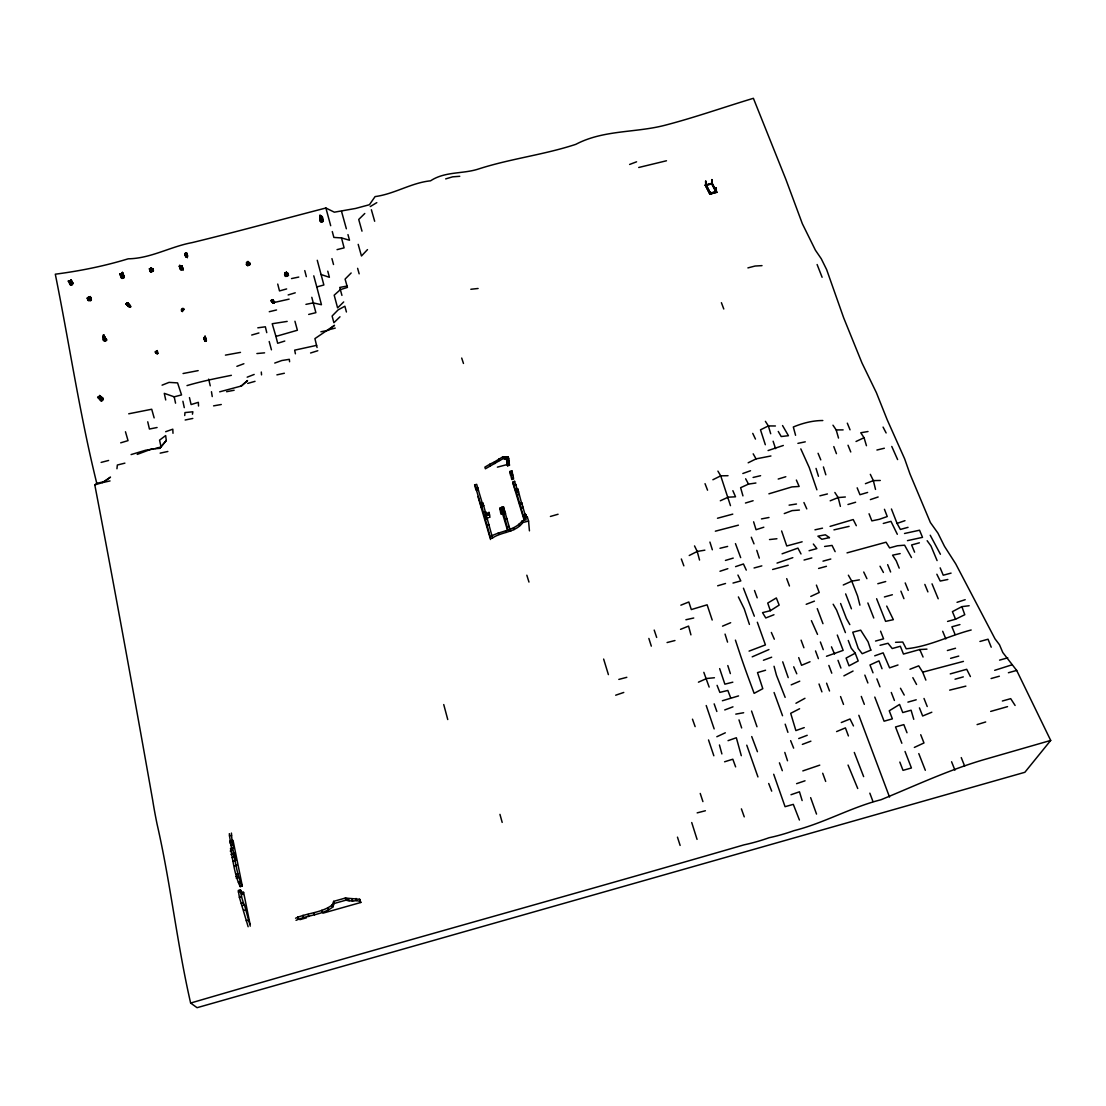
<?xml version="1.0" encoding="UTF-8"?>
<svg xmlns="http://www.w3.org/2000/svg" width="1106" height="1106" viewBox="0 0 1106 1106"><rect width="100%" height="100%" fill="white"/><g stroke="black" fill="none" stroke-linecap="round" stroke-linejoin="round"><path stroke-width="1.5" d="M103.522 340.275L103.135 336.528L104.6 338.242L103.522 340.275L103.535 334.883L106.646 340.109L105.015 341.035L103.522 340.275L103.535 334.883L105.623 338.865L103.577 335.104L104.033 339.556M232.675 848.067L230.56 848.661C233.214 861.201 234.513 874.846 240.209 886.639L242.311 886.058C236.656 874.252 235.329 860.606 232.675 848.067L233.698 847.39L232.122 842.385L231.417 833.067M90.098 300.694L90.111 299.767L88.273 300.514L87.208 298.136L90.125 297.625L91.328 298.855L91.01 300.39L90.098 300.694L88.757 297.68L88.591 296.767L90.125 297.625L90.222 296.602L91.328 298.855M91.01 300.39L89.351 299.049L90.222 296.602L90.969 298.261M149.974 271.136L150.734 268.647L152.918 268.661L153.43 270.583L151.01 271.965L150.748 267.846L150.167 269.325L149.448 268.717L149.974 271.136L150.748 267.846L151.273 269.767M182.283 308.505L183.997 309.583L182.283 310.551L182.421 311.629L183.416 308.754L181.301 309.597M156.54 351.031L156.471 352.538L155.49 351.404L155.794 353.008L157.163 350.63L155.794 353.008L155.227 351.888L156.61 351.929M322.371 217.592L321.279 216.887L322.178 222.085L321.39 222.099L321.431 216.237L322.44 216.997L322.828 221.684M127.024 304.786L126.789 303.21L127.024 304.786L126.084 304.053L127.024 304.786L127.522 302.74L130.01 305.422M184.716 415.538L184.965 412.579L192.873 411.791L192.43 414.211M203.877 337.703L204.845 337.759L204.209 339.321L204.223 337.371L205.744 339.279L204.845 337.759L203.988 338.035L204.651 339.749L205.509 337.579L206.435 340.607M287.27 275.836L286.634 273.555L284.726 274.717L284.906 272.864L288.445 275.339L285.099 276.127L284.601 274.44L286.523 272.878L287.781 272.961L288.445 275.339M116.946 468.75L117.347 465.018L124.895 463.151M286.025 273.403L286.343 272.076L286.731 276.348M320.726 221.822L321.431 216.237L320.021 215.269L320.173 221.006M186.458 257.021L184.743 254.09L185.214 255.002L184.951 253.537L185.214 255.002L186.679 253.011L185.836 254.477L185.476 253.412L186.803 256.993M183.264 309.473L182.283 310.551M183.14 270.334L181.619 266.214L181.094 268.468L182.172 268.786L181.771 265.91L181.813 270.058M247.592 265.73L247.965 261.5L248.38 265.537L248.712 264.182L249.444 265.081L250.039 264.375L249.486 262.689L246.569 262.385L246.707 265.15M182.725 310.468L183.9 309.044L182.919 310.136M182.932 268.357L181.771 265.91L181.094 268.468L182.241 268.717L181.619 266.214M89.351 299.049L89.793 297.431L89.005 300.652M205.937 338.726L205.066 336.183L204.209 339.321L204.845 337.759L206.214 340.662M272.85 303.003L271.191 300.929L271.952 301.509C273.818 297.818 271.067 300.735 273.942 303.099M88.273 300.514L87.208 298.136L88.121 298.357L88.591 296.767L89.323 298.426M241.467 892.888L243.583 892.293L243.085 893.897L240.417 889.86L238.288 890.454L239.38 897.312L248.145 926.745M230.56 848.661L231.61 847.984L229.937 841.307L232.467 840.408M525.447 517.622L525.198 518.313L523.636 514.871L525.53 514.373L527.092 517.802L527.355 517.11L525.447 517.622L526.11 519.806L522.295 520.829C514.331 531.046 500.506 530.645 490.138 536.714L481.055 503.631L482.949 503.119L492.543 537.931L490.649 538.442L490.138 536.714M296.035 920.344C307.717 914.952 322.026 915.16 332.754 907.086L332.27 904.957L333.666 901.349L345.335 898.058L359.657 899.261L360.819 902.482L322.952 913.169M332.754 907.086L334.15 903.491L333.666 901.349M124.301 277.329L122.393 272.449L121.563 274.482L119.849 273.956L121.383 278.09L123.319 278.27L124.218 276.624L122.393 272.449L123.941 277.841M710.066 191.891L710.121 193.661L716.412 192.043L716.19 187.868L715.941 191.919M100.577 400.524L102.374 400.51L103.148 398.34L99.581 395.575L99.651 397.234L102.056 398.354M121.107 275.836L119.849 273.97L122.407 273.694L124.176 277.012M87.955 299.781L88.383 298.966M71.931 284.85L72.733 282.86L70.936 279.859L70.065 281.311L71.931 284.85L69.941 284.505M181.605 311.104L182.974 309.473L182.379 308.685L183.416 308.754L181.356 310.772M150.734 268.647L152.379 269.823M99.651 397.234L99.581 395.575L102.761 398.257L97.632 397.303L100.425 397.718M121.383 273.749L121.563 274.482L122.407 273.694M205.066 336.183L204.817 337.054M130.978 306.597L127.522 302.74L127.605 304.122L126.789 303.21L127.605 304.122L128.047 303.058M272.781 299.712L273.832 301.8L272.256 299.671L272.491 300.804L271.343 300.251L271.952 301.509L271.827 300.03L272.491 300.804L271.191 300.929M180.181 269.062L179.822 265.44L182.172 268.786L181.343 269.56M96.775 483.363C79.729 414.446 69.36 343.828 55.3 274.191C79.978 270.998 104.254 266.104 128.185 258.818C150.734 258.486 170.283 246.638 192.126 242.615C236.947 231.762 281.422 219.5 325.883 208.011L334.344 212.186L355.593 208.453L369.432 204.721L375.086 196.591C394.455 194.034 411.197 182.808 430.552 180.817C445.386 171.043 463.193 174.25 479.188 168.776C510.986 158.587 544.166 154.771 575.825 144.333C603.558 129.748 635.065 132.955 664.665 125.337C694.637 117.582 723.794 107.213 753.393 98.31L785.924 179.518L802.348 223.73L815.426 250.219L821.246 258.721L826.638 269.601L843.643 317.754L861.989 362.989L876.394 392.685L887.233 419.865L904.667 458.879L909.934 473.866L930.395 522.544L937.929 533.133L944.483 546.323L955.708 563.839L995.013 638.853L999.478 644.729L1002.796 652.526L1016.677 670.416L1050.7 740.426L1024.861 772.292L197.075 1007.69L190.633 1003.045C177.043 943.916 170.656 883.404 157.107 824.288A103.328 17.06 76.5 0 1 152.669 800.136C134.047 694.9 114.9 589.775 94.798 484.884L96.775 483.363L104.434 481.58L110.503 477.128L102.264 482.658L94.798 484.884M155.117 448.58L161.047 446.948L159.568 440.147L165.679 435.557L166.259 440.547L159.734 448.345L151.55 449.05L137.241 454.4M159.734 448.345L166.259 440.547M183.071 308.311L182.435 309.832L183.416 308.754M102.374 400.51L99.443 397.275L100.01 396.667L103.245 399.211M88.121 298.357L89.365 298.122M367.496 249.61L361.455 255.998L358.192 244.357M351.155 272.988L345.086 279.099L347.436 287.408L340.372 289.634L334.192 295.191L337.593 307.897L343.69 301.952M492.543 537.931C502.096 531.571 515.479 532.636 522.82 522.557L528.557 521.023L527.355 517.11M364.786 213.486L358.717 219.472L361.994 231.168M339.984 316.786L333.888 322.731L332.104 316.012L338.132 309.874L344.865 306.224L346.427 311.989M240.721 386.367L247.55 380.561L241.564 385.953L219.665 391.828M70.355 281.422L68.378 281.09L70.355 281.422L70.936 279.859L72.858 283.744M320.892 331.786L328.206 330.321L334.537 325.302L314.92 338.616L317.076 347.519M514.567 481.4L517.774 490.884L517.553 488.714L515.673 489.211L515.894 491.382L512.7 481.898L514.732 481.29M489.516 514.138L487.829 515.285L487.317 513.557L489.004 512.396L489.958 517.304M494.437 461.921L502.732 456.889L507.944 456.806L508.691 458.326L509.437 465.308L507.599 465.806L506.092 457.29L506.589 458.949L503.23 458.548L485.382 468.792L484.884 467.133L489.737 464.271L494.437 461.921L494.935 463.566M295.579 918.215C307.247 912.823 321.556 913.044 332.27 904.957M770.37 610.706L779.149 605.106L776.343 597.959L767.73 603.06L770.37 610.706L762.546 612.627L765.767 617.964L773.965 614.742M321.099 221.006L322.551 220.592L321.473 219.887L321.279 216.887M370.261 206.559L376.8 202.633M500.589 512.59L500.023 508.055L503.41 506.7L510.308 530.631M501.488 507.225L502.622 513.917L501.115 514.318L500.548 509.797L503.935 508.442M795.947 703.264L804.961 698.301M204.651 339.749L205.066 338.284L206.283 340.842M855.215 653.204L846.09 658.084L849.035 665.826L858.201 660.973L855.215 653.204L851.205 648.144L848.261 640.471M961.861 606.641L952.418 611.646L955.57 619.222L964.778 614.715L961.861 606.641L969.16 605.729M843.892 675.863L853.058 671.038M150.167 269.325L150.845 271.371L151.066 268.122M799.597 708.739L790.693 713.315L795.878 730.582L804.242 727.61M190.633 1003.045C374.782 949.114 559.843 898.321 744.103 844.832A44.309 9.36 -17.8 0 0 769.099 837.726A44.323 9.332 -17.9 0 0 794.039 830.647C823.984 823.085 851.095 807.311 880.984 799.749C914.607 785.965 947.413 770.509 982.418 760.098L1050.7 740.426M689.232 555.502L697.236 551.452L704.868 550.166M712.872 479.755L720.725 475.843L728.025 475.691M748.168 462.792L756.062 458.879L770.937 455.976M752.204 656.84L768.919 649.568M895.556 642.31L902.731 642.033L906.229 648.793C928.985 646.568 949.363 635.646 971.179 629.991M856.03 441.488L864.062 437.727L866.454 445.704M810.781 596.438L819.228 592.498L816.408 585.102M914.344 747.435L923.98 742.956L920.731 734.716M716.826 736.734L725.315 732.808M129.236 306.956C132.388 305.132 122.006 299.076 130.508 307.081M755.91 483.004L748.499 484.096L740.619 487.705L742.942 495.889M720.324 500.769L728.19 497.188L735.531 496.801L732.863 490.677M474.543 484.94L476.672 484.331L483.156 506.133M843.27 584.991L851.772 581.148L859.362 579.876M698.425 682.181L706.693 678.49L714.435 677.757M782.08 553.802L797.924 548.106L801.007 553.954M749.08 651.116L765.421 644.909L757.333 622.236M791.191 684.863L799.749 681.172M826.486 656.287L843.145 650.383L837.297 635.051M722.522 626.148L730.665 622.706M72.747 283.482L70.964 280.924L69.913 280.924M836.592 731.591L845.413 727.886L848.413 735.932M810.021 661.761L801.546 665.3L798.712 657.614M792.822 557.659L777.02 563.092M931.819 712.223L922.653 715.997L919.432 707.881M768.076 450.557L783.325 445.469M830.191 500.811L838.168 497.562L845.343 496.995M841.293 722.536L850.016 718.997L853.473 725.937M680.854 605.189L688.831 601.982L691.319 609.572L707.121 604.816L712.195 620.037M680.536 629.342L688.568 626.107L690.932 634.872M162.07 385.165L169.052 382.386L177.568 382.897L181.55 394.925L174.195 396.819L164.269 393.335L165.72 399.971M247.177 377.174L254.173 374.45M909.948 669.254L918.713 665.84L922.694 672.172L925.874 680.121M865.417 483.681L873.353 480.612L880.279 480.474M806.191 604.305L814.431 601.139M798.712 738.559L807.214 735.296M629.618 164.448L636.586 161.808M784.265 513.571L792.131 510.613L799.403 510.06M722.384 700.748L738.559 695.909M724.734 709.941L732.974 706.831M802.362 744.393L810.892 741.172M802.818 770.91L819.753 765.145M236.878 366.335L243.887 363.736M763.43 660.254L771.67 657.199M274.744 363.058L281.809 360.528L289.316 359.326L289.592 361.745M742.831 473.506L750.518 470.741M165.665 431.713L172.799 429.183L172.992 433.289M1011.658 664.927L994.681 670.333M874.722 655.817L883.155 652.844L889.57 667.844L898.003 664.983M728.038 740.661L736.347 737.757L741.297 755.688M284.781 341.049L277.675 343.275L275.919 336.404L297.39 330.252L294.943 321.252M891.436 508.995L897.063 523.401L904.971 520.663M790.997 794.73L799.472 791.799L802.14 800.564M796.583 783.67L805.03 780.795M735.573 566.645L743.439 563.977L746.274 570.115M615.683 695.204L623.77 692.453M870.367 499.608L878.15 496.981M715.347 531.184L738.407 525.17M719.978 571.263L727.831 568.678M231.375 375.321C216.306 378.363 201.651 381.266 187.011 385.593M763.817 527.216L756.048 529.719L753.615 521.811M957.022 602.314L965.192 599.701M310.579 352.994L317.795 350.726M131.089 454.58L145.771 450.197L153.637 448.995M724.596 761.785L732.822 759.214L735.628 766.887M977.096 724.596L985.695 721.969M778.195 479.05L785.813 476.727M288.154 294.956L295.247 292.814M745.458 503.023L753.117 500.728M725.439 560.424L733.237 558.088M120.706 442.829L128.033 440.63L125.462 431.755M867.629 492.433L859.956 494.714L857.164 487.815M445.677 178.896L452.617 176.836L459.764 176.296M847.956 504.516L855.629 502.248M717.67 585.793L725.522 583.498M765.559 670.25L757.513 672.6L762.794 688.679L754.14 693.351L748.624 678.462A199.191 38.904 73.9 0 1 740.591 655.72L735.421 640.125M251.712 335.035L258.928 332.961M550.415 516.447L558.074 514.249M247.703 383.423L255.03 381.335M990.672 711.421L1007.525 706.637M334.15 903.491L345.819 900.201L352.524 901.141L356.547 900.588L360.155 901.39L360.819 902.482M299.906 919.667L306.486 917.8M286.634 288.929L279.5 290.919L277.73 284.062M238.398 882.27L240.514 881.676M1008.395 672.738L1016.677 670.416M949.667 690.13L965.87 686.135M991.1 678.531L999.368 676.208M907.902 702.13L916.224 699.794M238.315 892.03L240.458 891.436L240.417 889.86M239.38 897.312L241.523 896.703L240.458 891.436M241.26 903.547L243.403 902.952L244.481 905.012L250.274 926.137M242.338 905.62L244.481 905.012M243.721 910.39L245.864 909.796M1002.368 701.01L1010.704 698.66L1015.101 705.448M246.237 920.731L248.366 920.123M229.937 841.307L232.039 840.726M926.966 649.139L919.763 649.526L903.464 654.061L900.353 646.277L892.21 648.531L888.035 643.277L880.03 645.31M230.034 842.966L232.122 842.385M231.071 845.343L233.172 844.763M231.61 847.984L233.698 847.39M231.306 848.8L233.407 848.219M947.386 650.522L955.529 648.254M979.93 641.466L988.045 639.213L991.211 647.204M230.242 851.067L232.357 850.473M230.947 854.551L233.062 853.956M232.149 857.675L234.265 857.095M950.593 658.346L958.75 656.079M233.338 861.201L235.454 860.62M922.694 672.172L963.437 661.388M234.666 865.777L236.781 865.196M950.248 673.9L966.713 669.296L970.404 676.554M999.561 660.13L1007.76 657.835M235.979 874.307L238.108 873.712M235.965 876.726L238.08 876.132M236.269 878.233L238.398 877.639M955.031 679.208L963.312 676.886M666.476 160.771L638.715 167.49M305.933 304.371L313.233 302.892L321.459 304.731L316.786 286.952L323.864 284.989L317.27 260.283M875.537 641.051L883.583 638.826L880.57 631.18M947.566 621.434L955.57 619.222M959.939 624.572L951.907 626.798L955.086 634.471M230.38 840.989L229.509 835.942L231.596 835.362M733.015 583.056L740.813 580.913L737.937 575.051M877.805 583.719L885.712 581.549M884.413 596.95L892.362 594.751M809.08 550.719L816.85 548.59L813.339 544.041M754.057 567.986L761.827 565.871M908.04 527.341L900.381 529.442L897.063 523.401M804.048 560.051L811.845 557.922M772.624 569.493L788.219 565.235M847.03 552.876L886.058 542.216L889.597 547.912L897.422 545.77L904.597 545.189L911.482 557.562M822.988 561.157L830.8 559.014M818.592 568.456L826.445 566.313M919.39 542.825L911.607 544.954L914.593 552.184M830.081 526.387L853.21 519.557L856.321 525.696M833.938 529.871L849.104 526.373M802.14 541.802L786.753 545.977L781.624 530.977M883.279 523.456L890.966 521.355L897.312 534.281M717.49 518.244L732.766 514.124M951.077 573.115L943.238 575.217L940.169 567.862M483.516 512.437L485.41 511.926M515.673 489.211L519.986 504.792L519.848 503.327L521.728 502.829L525.309 515.548M502.013 508.954L502.912 511.691L504.834 511.179M523.636 514.871L523.912 517.649L520.995 508.083L522.792 506.825M520.995 508.083L522.861 507.571M488.755 517.636L486.35 518.272L485.175 511.954L487.317 513.557M502.912 511.691L503.7 513.723L505.622 513.212M485.396 519.143L487.29 518.631M507.972 529.76L505.166 519.502L507.087 518.977M523.815 515.009L525.709 514.511M524.133 515.258L526.027 514.746M486.999 525.35L488.893 524.838M524.797 517.428L526.691 516.917M507.142 526.981L509.064 526.47M508.359 457.912L506.493 458.409L507.599 465.806M506.825 458.824L508.691 458.326M497.382 467.147L507.212 464.534M510.073 471.391L511.926 470.907L513.626 479.036L511.774 479.534L510.073 471.391L510.488 475.304M510.543 473.285L512.41 472.801M510.972 475.511L512.825 475.013M511.594 477.861L513.461 477.377M474.806 484.815L476.23 488.382L478.096 487.884M481.055 503.631L481.746 508.248L476.562 490.552L478.428 490.055M513.751 484.718L515.617 484.221M514.069 485.368L515.935 484.87M515.921 489.364L517.788 488.866L521.866 504.295L521.728 502.829M516.322 490.663L518.189 490.165M516.723 492.364L518.603 491.866M516.986 494.963L518.866 494.465M481.898 506.078L483.792 505.566M618.821 679.416L626.812 677.314M747.905 267.901L755.08 266.034L762.006 265.634M101.13 462.405L108.623 460.455M709.997 193.439L716.412 191.767M705.255 185.034L709.886 193.979L716.882 192.181L709.886 194.269L705.255 185.034L712.223 183.25L716.882 192.472M327.998 329.961L335.256 328.095M667.07 642.545L674.964 640.526M697.167 812.869L705.393 810.753M705.587 181.204L705.725 185.172L710.121 193.661M716.19 187.868L716.066 192.14L711.642 183.651L711.877 179.601L712.112 183.776L705.835 185.393L705.711 181.439M705.269 185.31L712.236 183.527M732.822 682.181L724.872 684.172L719.66 668.618M337.054 249.638L344.104 247.868L341.505 237.928L333.874 237.431L332.284 231.569M286.178 273.929L288.279 274.647M249.818 263.505L247.537 262.219L249.444 265.081M819.864 495.82L827.426 493.953M289.108 299.132L274.537 302.408M308.685 314.436L315.887 312.666L311.795 297.307M719.965 548.286L727.637 546.419M876.906 450.031L884.344 448.234M269.27 311.712L276.528 309.97M753.089 477.46L760.596 475.691M768.905 493.815L791.937 486.916L799.154 486.446L796.361 480.059M685.9 619.747L693.725 618.005M225.43 355.123L240.486 352.385M102.264 482.658L110.033 480.93M160.149 453.156L167.849 451.469M814.97 529.815L822.505 528.17M316.675 345.349L294.666 350.16L295.413 353.809M276.901 374.865L284.366 373.247M900.173 553.581L892.556 555.184L896.219 560.783L899.206 568.138M797.896 443.368L805.265 441.833M291.514 278.574L298.772 277.067M947.842 579.475L940.224 581.051L936.851 574.235M185.158 420.004L192.803 418.441M157.08 427.51L149.434 429.031L147.734 421.801M346.952 286.053L339.736 287.449L341.934 295.399M183.057 373.524L198.168 370.621M226.564 391.704L234.126 390.252M761.467 518.921L768.988 517.484M735.78 714.13L743.647 712.734M213.582 405.861L221.269 404.506M868.003 431.52L860.758 432.764L864.062 437.727M128.725 413.796L151.716 409.248L154.149 417.902M907.459 540.64L922.515 537.35L919.542 530.216L904.514 533.493M789.09 505.152L796.486 504.004M824.606 546.475L832.044 545.424L835.141 551.645M257.809 327.818L265.357 326.795L266.753 332.643M470.838 289.274L478.096 288.486M769.5 539.562L776.924 538.746M69.374 282.86L70.922 282.707M256.896 353.547L264.583 352.842M287.173 321.404L272.214 323.74L275.919 336.404M832.97 425.202L836.191 429.93L843.131 429.888M822.823 420.529C812.744 420.515 802.597 423.128 793.32 426.999L795.573 435.294M775.417 425.976L768.352 425.934L760.499 429.833L765.324 444.736M248.214 262.495L249.915 264.071L249.113 264.265L248.214 262.495L249.486 262.689L250.039 264.375M485.686 513.696L487.829 515.285M153.001 271.288L152.918 268.661L151.356 269.034L150.845 271.371L149.877 269.947M149.974 270.638L151.01 271.965M152.946 269.339L151.356 269.034L152.808 270.583L151.522 269.823L152.047 271.744M341.505 237.928L349.524 240.237L347.961 234.583M321.058 274.509L329.408 277.302L327.777 271.191M72.733 282.86L70.936 279.859M150.319 269.242L149.448 268.717L150.402 271.869M105.015 341.035L103.135 336.528L106.563 339.418L103.549 336.431L106.024 340.786M286.786 274.15L284.906 272.864L285.403 274.551M89.793 297.431L91.397 299.671M248.56 264.113L246.569 262.385L246.901 263.2M273.832 301.8L272.242 300.5L273.846 302.961M287.809 275.933L286.523 272.878L287.629 274.067M99.581 395.575L103.024 398.962M273.223 303.182L271.564 301.109L273.624 303.155M128.738 306.528L126.402 304.205L127.121 303.625L128.863 305.104L127.245 303.403M249.085 262.647L247.965 261.5L248.297 262.316M99.443 397.275L99.817 398.284M286.523 272.878L288.265 274.717L286.343 272.076M98.711 397.635L101.655 400.856M99.595 398.962L100.508 399.943M97.646 397.317L100.978 400.87M100.01 396.667L102.941 399.888M103.549 336.431L106.646 340.109M126.789 303.21L130.052 307.164M126.305 303.431L128.268 305.781M126.084 304.053L128.365 306.569M234.942 859.099L235.813 860.136L234.541 853.929L233.297 852.408L234.209 856.943M272.726 299.685L274.772 302.201M271.827 300.03L274.191 302.989M271.343 300.251L273.002 302.325M103.135 336.528L105.25 339.21L104.6 338.242M927.146 540.696L931.003 546.032L937.086 560.59M129.043 306.459L127.121 303.625L128.973 306.334M331.593 905.385L332.118 906.16M834.864 492.474L838.168 497.562L840.38 506.382M765.393 421.331L768.352 425.934L770.702 433.746M940.418 554.272L930.229 535.235M717.918 471.128L720.725 475.843L730.472 505.649M833.164 604.235L836.606 610.111L845.413 632.604M782.55 425.547L788.44 435.709L781.195 436.524L778.251 431.451M848.371 575.203L851.772 581.148L857.592 596.037L859.915 605.162M753.186 453.833L756.062 458.879M849.823 624.614L846.394 618.489L840.601 603.503M900.478 688.264L904.224 695.066M912.837 677.646L916.556 684.476M880.017 566.231L883.418 572.466M745.651 478.787L748.499 484.096M817.514 634.388L811.403 620.646M883.058 427.082L886.127 432.958M711.988 183.278L716.412 192.043M711.752 183.596L715.941 191.628L710.342 193.066L706.181 185.02L710.467 193.578L710.411 191.808M705.711 184.882L710.107 193.384M857.731 788.509L848.053 765.062M800.813 448.884L809.233 467.52L816.892 489.82M817.113 264.514L822.104 277.274M694.527 545.908L697.236 551.452L699.545 560.051M870.325 474.336L873.353 480.612L875.523 489.433M863.731 572.023L866.91 578.673M752.757 433.386L755.467 439.068M180.098 268.564L179.324 266.076L180.319 268.191M703.831 672.337L709.153 687.089M284.726 274.717L285.942 276.541M69.567 281.629L71.13 285.044M68.378 281.104L70.411 284.919M70.964 280.924L72.54 284.353M803.938 502.539L806.786 508.898M897.616 459.584L891.768 446.437M919.763 649.526L923.068 657.033M771.352 632.452L774.311 639.199M181.771 265.91L183.098 268.952M793.721 666.794L796.776 673.803M831.477 646.844L834.546 654.047M738.379 596.922L744.241 608.853L749.426 624.42M103.522 339.819L103.95 340.828M932.026 583.83L938.206 598.775M103.535 334.883L105.402 339.39M924.837 584.41L927.906 591.89M818.067 453.294L820.79 459.889M854.302 752.453L863.648 776.633M246.458 264.154L248.38 263.352L248.891 264.928M942.699 631.277L945.851 638.922M751.306 537.226L754.015 543.848M847.32 423.169L850.044 429.833M905.206 582.931L908.233 590.383M848.025 445.234L850.763 451.981M900.906 591.157L903.934 598.65M887.662 564.654L890.62 571.996M961.252 757.596L964.626 766.002M790.638 740.633L793.652 748.14M951.589 761.758L954.934 770.149M924.008 698.467L927.215 706.527M886.722 606.088L893.358 619.678L885.588 621.351L876.616 598.719M785.149 697.374L776.453 675.241L774.048 666.282M799.417 820.016L793.306 804.366L785.066 806.689L773.702 774.255M706.222 705.531L714.158 728.909M869.053 513.765L871.86 520.885L879.339 519.308L887.247 516.543L884.454 509.299M867.864 602.964L873.768 618.005M717.075 685.347L719.854 692.397L727.831 690.434L730.61 697.651M918.796 753.601L925.321 770.288M882.021 668.729L878.952 660.876L869.993 664.983L873.021 672.821M891.284 692.467L894.408 700.457M907.003 732.753L903.837 724.624L895.528 726.96L901.846 743.26M768.711 783.504L771.698 791.136M845.648 593.894L851.426 608.798M876.878 678.89L879.961 686.812M905.026 751.472L911.427 767.979L903.021 770.357L899.828 762.075M874.791 697.084L884.081 721.195L892.376 718.859L889.252 710.799L899.565 704.453L902.745 712.554L911.081 710.218L913.763 719.315M864.851 675.102L867.878 682.983M740.674 557.631L735.462 543.613M705.034 483.668L707.55 490.193M774.076 692.522L782.536 715.734M746.771 745.181L757.942 776.937M321.473 219.887L321.887 220.993M743.439 588.185L754.333 616.194M757.43 751.707L751.734 736.568M861.298 696.421L864.325 704.342M838.002 660.337L840.933 668.079M858.837 715.292L889.528 797.053M817.265 608.618L822.961 623.673M721.402 302.685L723.78 308.989M820.375 641.992L823.251 649.637M828.864 665.439L831.767 673.181M840.56 696.559L843.519 704.425M833.8 446.589L836.44 453.667M869.841 793.168L872.952 801.491M815.523 650.936L818.385 658.623M826.597 683.19L829.514 690.987M786.712 578.645L789.449 586M801.09 640.153L803.91 647.757M180.831 269.684L179.822 265.44L180.831 268.191M120.996 274.329L122.531 278.463M120.278 274.26L121.812 278.408M121.784 274.136L123.319 278.27M779.426 762.822L782.315 770.688M179.324 266.076L180.707 269.85M819.021 683.992L821.91 691.872M681.337 558.986L683.854 565.843M691.734 822.546L697.057 839.385M782.716 661.817L788.205 677.619M822.712 773.26L825.684 781.417M754.513 590.493L757.181 597.834M810.643 797.647L816.532 814.085M741.407 808.873L744.255 816.864M692.48 719.177L695.135 726.628M751.555 711.047L756.988 726.753M714.158 703.858L716.84 711.462M122.393 272.449L123.803 276.514M186.43 253.219L187.37 255.942M187.398 257.739L185.946 253.163L185.214 255.002M185.476 253.412L186.803 256.564M184.951 253.537L186.043 256.993M184.743 254.09L185.684 256.799M158.13 353.408L157.163 350.63L156.527 351.459L157.605 353.644L156.388 351.625L157.093 354.155M713.84 755.771L708.517 739.942M187.799 256.26L186.679 253.011L186.002 253.661L186.997 255.638L185.863 253.841L186.72 256.882M205.066 338.284L206.034 341.118M204.596 338.547L205.564 341.381M203.988 338.035L204.956 340.869M203.905 338.395L204.873 341.229M785.177 724.167L787.914 732.352M654.199 630.074L656.674 637.443M738.988 719.895L741.656 727.955M773.122 441.225L775.569 448.649M700.236 793.444L702.918 801.601M461.7 358.054L463.469 363.459M103.577 335.104L104.863 339.003M784.804 752.426L787.513 760.762M756.78 550.346L759.297 558.129M603.641 659.065L608.397 674.605M727.803 665.563L730.375 673.595M677.466 837.145L680.121 845.44M648.863 638.439L651.31 646.139M709.914 542.064L712.347 549.779M725.052 634.097L727.554 642.116M526.829 575.203L528.972 582.074M823.417 466.939L825.836 474.806M816.034 468.405L818.454 476.271M509.437 465.308L507.944 456.806M512.894 483.225L524.12 520.041M503.963 457.317L504.474 458.976M522.295 520.829L522.82 522.557M502.732 456.889L503.23 458.548M519.115 523.995L519.64 525.709M498.944 458.866L499.442 460.511M513.488 527.949L514 529.663M510.184 529.498L510.695 531.226M489.737 464.271L490.235 465.93M502.622 513.917L507.364 529.788M500.023 508.055L500.548 509.797M241.523 896.703L243.403 902.952M505.622 530.728L506.133 532.442M498.364 532.677L498.875 534.405M486.004 512.05L486.502 513.778M475.027 486.599L475.995 489.903M477.944 496.511L490.552 539.507M371.367 209.739L374.671 221.269M836.191 429.93L838.514 438.059M357.611 268.329L359.16 273.846M341.574 211.536L346.358 228.79M499.953 814.375L502.179 822.408M719.439 744.974L721.886 753.933M325.883 208.011L330.694 225.707M331.938 258.624L333.528 264.514M313.772 275.836L316.786 286.952M269.187 341.505L271.44 349.828M519.848 503.327L520.912 507.322M443.741 704.563L447.75 719.536M179.822 265.44L180.485 267.984M304.772 270.597L306.334 276.638M322.081 216.5L323.27 221.145M503.7 513.723L505.166 519.502M320.629 216.32L321.39 222.099M189.458 397.593L191.103 404.561L198.347 402.335L198.527 406.013M208.675 379.137L210.237 385.828M359.657 899.261L360.155 901.39M356.049 898.459L356.547 900.588M352.04 899.012L352.524 901.141M348.57 898.777L349.067 900.92M346.731 898.376L347.229 900.519M345.335 898.058L345.819 900.201M327.984 907.694L328.468 909.823M321.846 910.252L322.316 912.381M155.573 352.026L155.794 353.008M314.063 912.782L314.533 914.911M308.187 914.427L308.657 916.57M303.003 915.284L303.473 917.413M297.721 916.777L298.178 918.906M182.905 401.257L184.273 407.644M174.195 396.819L175.55 403.178M233.048 840.366L242.311 886.058M243.583 892.293L250.067 924.27M242.518 893.247L242.808 894.685L241.136 891.187M239.173 881.565L240.209 886.639M211.467 391.718L212.241 396.556M476.23 488.382L476.562 490.552M482.949 503.119L483.405 506.202M489.004 512.396L489.446 515.576M503.41 506.7L504.004 511.677M511.926 470.907L512.341 474.82M528.557 521.023L529.442 530.852M261.293 372.031L261.541 374.879M229.343 833.648L229.509 835.942M705.946 181.121L706.181 185.296M711.877 179.601L711.752 183.873M88.757 297.68L88.038 299.989L88.77 300.127L88.757 297.68M321.21 218.684L320.298 221.38L320.021 215.269L321.21 218.684M247.454 263.2L246.375 264.334L247.481 265.468L248.269 265.274L247.454 263.2M870.837 650.121L862.196 653.715L858.242 648.475L852.754 632.203L860.689 630.171L868.086 641.826L870.837 650.121M286.578 275.823L285.777 276.016L285.735 273.472L286.578 275.823M829.445 537.613L821.841 539.286L817.915 536.175L825.394 534.806L829.445 537.613"/></g></svg>
